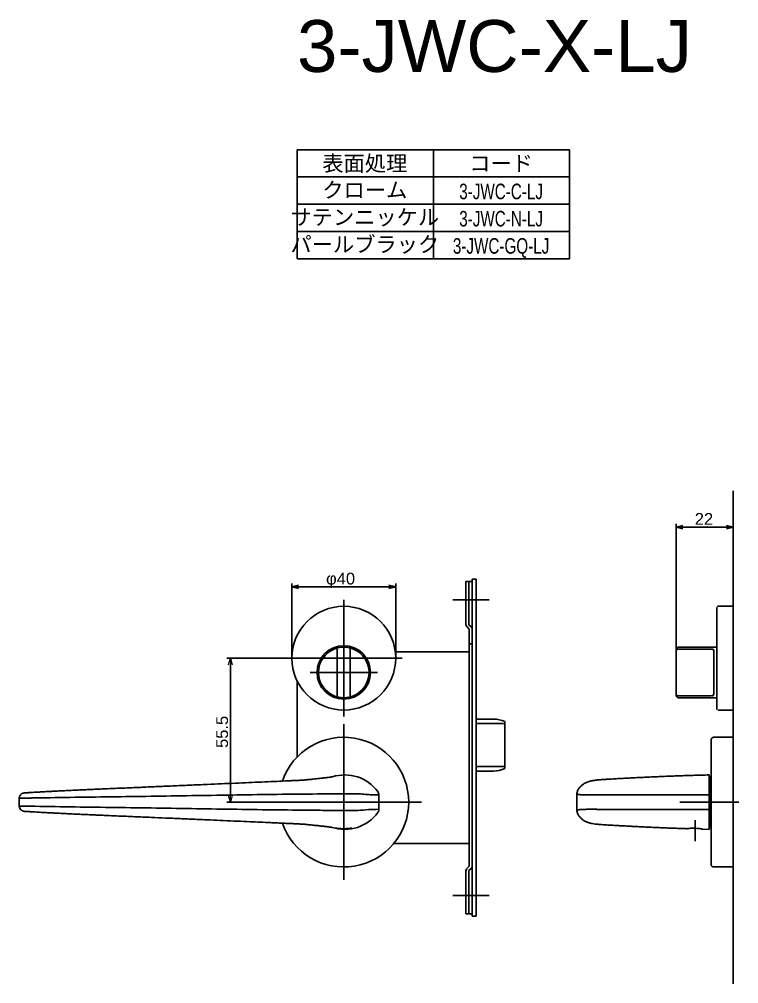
# Model space of a CAD drawing. Header units: millimetres. Extents: x 0 to 1313252738, y -131 to 560100888.
# Drawn here: x 1312631893.2 to 1312632170.3, y 560064987.7 to 560065359.5 of the extents above; entities that cross this region are included whole.
import ezdxf
from ezdxf.enums import TextEntityAlignment as Align

# ---------------------------------------------------------------- set-up
doc = ezdxf.new("R2010")
doc.units = ezdxf.units.MM
doc.linetypes.add('CENTER2', pattern=[28.575, 19.05, -3.175, 3.175, -3.175])
doc.layers.get('0').update_dxf_attribs({"lineweight": 0})
for name, color, linetype in [('01', 1, 'Continuous'), ('1CENTER', 7, 'CENTER2'), ('1DIM', 7, 'Continuous'), ('1TEXT', 7, 'Continuous')]:
    doc.layers.add(name, color=color, linetype=linetype)
doc.styles.get("Standard").update_dxf_attribs({"font": 'arial.ttf'})

msp = doc.modelspace()

# ---------------------------------------------------------------- linework, layer by layer
at = {"linetype": 'ByBlock'}
for p, q in [((1312631973.783, 560065110.573), (1312631974.479, 560065113.173)), ((1312631973.783, 560065110.573), (1312631974.479, 560065113.173)), ((1312631974.479, 560065113.173), (1312631975.176, 560065110.573)), ((1312631974.479, 560065113.173), (1312631974.479, 560065110.573)), ((1312631974.479, 560065113.173), (1312631975.176, 560065110.573)), ((1312631974.479, 560065113.173), (1312631974.479, 560065110.573)), ((1312631974.479, 560065057.673), (1312631973.783, 560065060.273)), ((1312631974.479, 560065057.673), (1312631973.783, 560065060.273)), ((1312631975.176, 560065060.273), (1312631974.479, 560065057.673)), ((1312631974.479, 560065057.673), (1312631974.479, 560065060.273)), ((1312631975.176, 560065060.273), (1312631974.479, 560065057.673)), ((1312631974.479, 560065057.673), (1312631974.479, 560065060.273))]:
    msp.add_line(p, q, dxfattribs=at)
at = {"layer": '01'}
for p, q in [((1312632168.173, 560065177.673), (1312632168.173, 560064987.673)), ((1312632146.173, 560065117.673), (1312632146.173, 560065164.973)), ((1312632146.173, 560065116.294), (1312632146.173, 560065164.973)), ((1312632165.573, 560065163.673), (1312632148.773, 560065163.673)), ((1312632165.573, 560065163.673), (1312632148.773, 560065163.673)), ((1312632168.173, 560065133.173), (1312632168.173, 560065164.973)), ((1312632168.173, 560065133.173), (1312632168.173, 560065164.973)), ((1312631998.173, 560065113.173), (1312631998.173, 560065141.973)), ((1312631998.173, 560065113.173), (1312631998.173, 560065141.973)), ((1312632038.173, 560065113.173), (1312632038.173, 560065141.973)), ((1312632038.173, 560065113.173), (1312632038.173, 560065141.973)), ((1312632000.773, 560065140.673), (1312632035.573, 560065140.673)), ((1312632000.773, 560065140.673), (1312632035.573, 560065140.673)), ((1312632018.173, 560065135.673), (1312632018.173, 560065090.673)), ((1312632018.173, 560065135.673), (1312632018.173, 560065090.673)), ((1312632074.173, 560065135.673), (1312632060.173, 560065135.673)), ((1312632161.873, 560065093.673), (1312632161.873, 560065132.673)), ((1312632168.173, 560065133.173), (1312632162.373, 560065133.173)), ((1312632168.173, 560065133.173), (1312632168.173, 560065093.173)), ((1312632015.673, 560065098.642), (1312632015.673, 560065116.705)), ((1312632020.673, 560065116.705), (1312632020.673, 560065098.642)), ((1312632146.173, 560065116.294), (1312632146.173, 560065099.053)), ((1312632147.173, 560065116.705), (1312632159.673, 560065116.705)), ((1312632160.673, 560065116.236), (1312632160.673, 560065099.111)), ((1312632040.673, 560065113.173), (1312631995.673, 560065113.173)), ((1312632040.673, 560065113.173), (1312631995.673, 560065113.173)), ((1312632005.173, 560065107.673), (1312632031.173, 560065107.673)), ((1312632005.173, 560065107.673), (1312632031.173, 560065107.673)), ((1312632146.173, 560065099.053), (1312632146.173, 560065098.923)), ((1312632159.673, 560065098.642), (1312632147.173, 560065098.642)), ((1312632168.173, 560065093.173), (1312632162.373, 560065093.173)), ((1312632166.673, 560065093.173), (1312632168.173, 560065093.173)), ((1312632018.173, 560065087.673), (1312632018.173, 560065027.673)), ((1312632159.673, 560065033.673), (1312632159.673, 560065081.673)), ((1312632168.173, 560065082.673), (1312632160.673, 560065082.673)), ((1312632168.173, 560065082.673), (1312632168.173, 560065032.673)), ((1312632048.173, 560065057.673), (1312631988.173, 560065057.673)), ((1312632170.302, 560065057.673), (1312632147.673, 560065057.673)), ((1312632168.173, 560065032.673), (1312632160.673, 560065032.673)), ((1312632074.173, 560065021.673), (1312632060.173, 560065021.673))]:
    msp.add_line(p, q, dxfattribs=at)
at = {"layer": '01', "linetype": 'ByBlock'}
for p, q in [((1312632146.173, 560065163.673), (1312632148.773, 560065164.37)), ((1312632146.173, 560065163.673), (1312632148.773, 560065164.37)), ((1312632148.773, 560065162.977), (1312632146.173, 560065163.673)), ((1312632146.173, 560065163.673), (1312632148.773, 560065163.673)), ((1312632148.773, 560065162.977), (1312632146.173, 560065163.673)), ((1312632146.173, 560065163.673), (1312632148.773, 560065163.673)), ((1312632165.573, 560065164.37), (1312632168.173, 560065163.673)), ((1312632165.573, 560065164.37), (1312632168.173, 560065163.673)), ((1312632168.173, 560065163.673), (1312632165.573, 560065162.977)), ((1312632168.173, 560065163.673), (1312632165.573, 560065163.673)), ((1312632168.173, 560065163.673), (1312632165.573, 560065162.977)), ((1312632168.173, 560065163.673), (1312632165.573, 560065163.673)), ((1312631998.173, 560065140.673), (1312632000.773, 560065141.37)), ((1312631998.173, 560065140.673), (1312632000.773, 560065141.37)), ((1312632035.573, 560065141.37), (1312632038.173, 560065140.673)), ((1312632035.573, 560065141.37), (1312632038.173, 560065140.673)), ((1312632067.673, 560065142.673), (1312632065.173, 560065142.673)), ((1312632065.173, 560065142.673), (1312632065.173, 560065126.17)), ((1312632066.373, 560065142.673), (1312632066.373, 560065126.073)), ((1312632067.673, 560065143.573), (1312632067.673, 560065013.773)), ((1312632069.173, 560065143.573), (1312632067.673, 560065143.573)), ((1312632069.173, 560065143.573), (1312632069.173, 560065013.773)), ((1312632000.773, 560065139.977), (1312631998.173, 560065140.673)), ((1312631998.173, 560065140.673), (1312632000.773, 560065140.673)), ((1312632000.773, 560065139.977), (1312631998.173, 560065140.673)), ((1312631998.173, 560065140.673), (1312632000.773, 560065140.673)), ((1312632038.173, 560065140.673), (1312632035.573, 560065139.977)), ((1312632038.173, 560065140.673), (1312632035.573, 560065140.673)), ((1312632038.173, 560065140.673), (1312632035.573, 560065139.977)), ((1312632038.173, 560065140.673), (1312632035.573, 560065140.673)), ((1312632065.525, 560065125.322), (1312632066.473, 560065124.373)), ((1312632066.373, 560065126.073), (1312632067.322, 560065125.125)), ((1312632066.473, 560065124.373), (1312632066.473, 560065032.973)), ((1312632066.473, 560065115.673), (1312632038.016, 560065115.673)), ((1312632067.673, 560065118.673), (1312632066.473, 560065118.673)), ((1312632000.173, 560065104.456), (1312632000.173, 560065075.023)), ((1312632075.88, 560065089.673), (1312632069.173, 560065089.673)), ((1312632075.88, 560065089.673), (1312632069.173, 560065089.673)), ((1312632080.173, 560065088.705), (1312632080.173, 560065070.642)), ((1312632075.88, 560065069.673), (1312632069.173, 560065069.673)), ((1312632075.88, 560065069.673), (1312632069.173, 560065069.673)), ((1312632066.473, 560065041.673), (1312632037.383, 560065041.673)), ((1312632065.173, 560065014.673), (1312632065.173, 560065031.176)), ((1312632065.525, 560065032.025), (1312632066.473, 560065032.973)), ((1312632066.373, 560065031.273), (1312632067.322, 560065032.222)), ((1312632066.373, 560065014.673), (1312632066.373, 560065031.273)), ((1312632067.673, 560065014.673), (1312632065.173, 560065014.673)), ((1312632069.173, 560065013.773), (1312632067.673, 560065013.773))]:
    msp.add_line(p, q, dxfattribs=at)
at = {"layer": '01', "linetype": 'Continuous'}
for p, q in [((1312632069.173, 560065087.988), (1312632079.673, 560065087.988)), ((1312632080.173, 560065087.157), (1312632080.173, 560065072.19)), ((1312632079.673, 560065071.359), (1312632069.173, 560065071.359)), ((1312632158.973, 560065068.175), (1312632158.973, 560065061.727)), ((1312632158.973, 560065067.675), (1312632159.173, 560065067.675)), ((1312632159.173, 560065057.675), (1312632159.173, 560065067.675)), ((1312632031.673, 560065060.417), (1312632031.673, 560065054.867)), ((1312632107.973, 560065054.481), (1312632107.973, 560065060.931)), ((1312632107.973, 560065060.931), (1312632107.973, 560065060.921)), ((1312632158.973, 560065060.544), (1312632158.973, 560065054.806)), ((1312631893.173, 560065059.219), (1312631893.173, 560065056.131)), ((1312632159.173, 560065047.675), (1312632159.173, 560065057.675)), ((1312632108.05, 560065053.87), (1312632108.046, 560065053.878)), ((1312632108.046, 560065053.878), (1312632108.046, 560065053.878)), ((1312632108.046, 560065053.878), (1312632108.046, 560065053.878)), ((1312632158.973, 560065053.622), (1312632158.973, 560065047.175)), ((1312632158.973, 560065047.175), (1312632156.519, 560065047.244)), ((1312632159.173, 560065047.675), (1312632158.973, 560065047.675))]:
    msp.add_line(p, q, dxfattribs=at)
at = {"layer": '01'}
for centre, radius in [((1312632018.173, 560065113.173), 20), ((1312632018.173, 560065107.673), 10.3)]:
    msp.add_circle(centre, radius, dxfattribs=at)
for centre, radius, start, end in [((1312632162.373, 560065132.673), 0.5, 90, 180), ((1312632018.173, 560065107.673), 9.75, 112.23327, 247.76673), ((1312632016.173, 560065116.705), 0.5, 102.4869, 180), ((1312632018.173, 560065107.673), 9.75, 77.5131, 102.4869), ((1312632020.173, 560065116.705), 0.5, 0, 77.5131), ((1312632018.173, 560065107.673), 9.75, 292.23327, 67.76673), ((1312632147.173, 560065116.423), 1, 90, 180), ((1312632016.173, 560065098.642), 0.5, 180, 257.5131), ((1312632018.173, 560065107.673), 9.75, 257.5131, 282.4869), ((1312632020.173, 560065098.642), 0.5, 282.4869, 0), ((1312632147.173, 560065098.923), 1, 180, 270), ((1312632162.373, 560065093.673), 0.5, 180, 270), ((1312632018.173, 560065057.675), 25, 198.93634, 161.0637), ((1312632160.673, 560065081.673), 1, 90, 180), ((1312632031.663, 560064986.793), 68.106, 89.98954, 96.73694), ((1312632160.673, 560065033.673), 1, 180, 270)]:
    msp.add_arc(centre, radius, start, end, dxfattribs=at)
at = {"layer": '01', "linetype": 'ByBlock'}
for centre, radius, start, end in [((1312632066.373, 560065126.17), 1.2, 180, 225), ((1312632066.473, 560065124.276), 1.2, 0, 45), ((1312632075.88, 560065079.673), 10, 64.57753, 90), ((1312632075.88, 560065079.673), 10, 270, 295.42247), ((1312632066.373, 560065031.176), 1.2, 135, 180), ((1312632066.473, 560065033.07), 1.2, 315, 0)]:
    msp.add_arc(centre, radius, start, end, dxfattribs=at)
at = {"layer": '01', "linetype": 'Continuous'}
for centre, radius, start, end in [((1312632079.712, 560065087.526), 0.464, 5.74225, 94.7721), ((1312632079.712, 560065071.821), 0.464, 265.2279, 354.25775), ((1312632018.556, 560065052.385), 15.79, 36.27662, 107.85098), ((1312631895.173, 560065059.219), 2, 138.77501, 179.99998), ((1312631895.173, 560065056.131), 2, 180.00003, 224.93457), ((1312632018.556, 560065062.965), 15.79, 252.1201, 323.72338)]:
    msp.add_arc(centre, radius, start, end, dxfattribs=at)
at = {"layer": '01'}
for points, knots in [([(1312632014.484, 560065116.699), (1312632014.677, 560065116.778), (1312632014.87, 560065116.849), (1312632015.149, 560065116.943), (1312632015.238, 560065116.972), (1312632015.41, 560065117.024), (1312632015.492, 560065117.048), (1312632015.644, 560065117.09), (1312632015.713, 560065117.108), (1312632015.835, 560065117.139), (1312632015.889, 560065117.152), (1312632016.018, 560065117.183), (1312632016.065, 560065117.193), (1312632016.065, 560065117.193)], [0, 0, 0, 0, 0.25, 0.25, 0.375, 0.375, 0.5, 0.5, 0.625, 0.625, 0.75, 0.75, 1, 1, 1, 1]), ([(1312632020.281, 560065117.193), (1312632020.281, 560065117.193), (1312632020.293, 560065117.19), (1312632020.337, 560065117.18), (1312632020.371, 560065117.173), (1312632020.5, 560065117.142), (1312632020.627, 560065117.111), (1312632020.928, 560065117.028), (1312632021.104, 560065116.974), (1312632021.474, 560065116.85), (1312632021.669, 560065116.777), (1312632021.862, 560065116.699)], [0, 0, 0, 0, 0.125, 0.125, 0.25, 0.25, 0.5, 0.5, 0.75, 0.75, 1, 1, 1, 1]), ([(1312632147.173, 560065116.705), (1312632147.036, 560065116.705), (1312632146.901, 560065116.693), (1312632146.654, 560065116.65), (1312632146.543, 560065116.619), (1312632146.361, 560065116.542), (1312632146.292, 560065116.498), (1312632146.197, 560065116.4), (1312632146.173, 560065116.347), (1312632146.173, 560065116.294)], [0, 0, 0, 0, 0.25, 0.25, 0.5, 0.5, 0.75, 0.75, 1, 1, 1, 1]), ([(1312632159.673, 560065116.705), (1312632159.813, 560065116.705), (1312632159.952, 560065116.695), (1312632160.202, 560065116.656), (1312632160.314, 560065116.626), (1312632160.495, 560065116.545), (1312632160.563, 560065116.495), (1312632160.652, 560065116.375), (1312632160.673, 560065116.309), (1312632160.673, 560065116.236)], [0, 0, 0, 0, 0.25, 0.25, 0.5, 0.5, 0.75, 0.75, 1, 1, 1, 1]), ([(1312632016.065, 560065098.154), (1312632016.065, 560065098.154), (1312632016.054, 560065098.157), (1312632016.009, 560065098.167), (1312632015.976, 560065098.174), (1312632015.846, 560065098.205), (1312632015.72, 560065098.236), (1312632015.419, 560065098.319), (1312632015.242, 560065098.372), (1312632014.872, 560065098.497), (1312632014.677, 560065098.569), (1312632014.484, 560065098.648)], [0, 0, 0, 0, 0.125, 0.125, 0.25, 0.25, 0.5, 0.5, 0.75, 0.75, 1, 1, 1, 1]), ([(1312632021.862, 560065098.648), (1312632021.669, 560065098.569), (1312632021.477, 560065098.498), (1312632021.198, 560065098.404), (1312632021.108, 560065098.375), (1312632020.937, 560065098.323), (1312632020.854, 560065098.299), (1312632020.703, 560065098.257), (1312632020.634, 560065098.239), (1312632020.512, 560065098.208), (1312632020.458, 560065098.195), (1312632020.328, 560065098.164), (1312632020.281, 560065098.154), (1312632020.281, 560065098.154)], [0, 0, 0, 0, 0.25, 0.25, 0.375, 0.375, 0.5, 0.5, 0.625, 0.625, 0.75, 0.75, 1, 1, 1, 1]), ([(1312632147.173, 560065098.642), (1312632147.036, 560065098.642), (1312632146.901, 560065098.654), (1312632146.654, 560065098.697), (1312632146.543, 560065098.728), (1312632146.361, 560065098.805), (1312632146.292, 560065098.849), (1312632146.197, 560065098.947), (1312632146.173, 560065099), (1312632146.173, 560065099.053)], [0, 0, 0, 0, 0.25, 0.25, 0.5, 0.5, 0.75, 0.75, 1, 1, 1, 1]), ([(1312632160.673, 560065099.111), (1312632160.673, 560065099.038), (1312632160.652, 560065098.97), (1312632160.563, 560065098.852), (1312632160.494, 560065098.801), (1312632160.314, 560065098.721), (1312632160.201, 560065098.691), (1312632159.95, 560065098.652), (1312632159.813, 560065098.642), (1312632159.673, 560065098.642)], [0, 0, 0, 0, 0.25, 0.25, 0.5, 0.5, 0.75, 0.75, 1, 1, 1, 1]), ([(1312631899.173, 560065059.281), (1312631904.361, 560065059.373), (1312631909.548, 560065059.451), (1312631919.923, 560065059.6), (1312631925.11, 560065059.671), (1312631935.485, 560065059.814), (1312631940.673, 560065059.887), (1312631951.048, 560065060.041), (1312631956.235, 560065060.122), (1312631971.797, 560065060.367), (1312631982.172, 560065060.534), (1312631997.734, 560065060.725), (1312632002.922, 560065060.779), (1312632010.704, 560065060.846), (1312632013.298, 560065060.867), (1312632017.188, 560065060.895), (1312632019.134, 560065060.909), (1312632021.404, 560065060.924), (1312632022.538, 560065060.931), (1312632023.106, 560065060.935), (1312632023.349, 560065060.936), (1312632023.511, 560065060.937), (1312632023.593, 560065060.932), (1312632023.673, 560065060.921)], [0, 0, 0, 0, 0.125, 0.125, 0.25, 0.25, 0.375, 0.375, 0.5, 0.5, 0.75, 0.75, 0.875, 0.875, 0.9375, 0.9375, 0.96875, 0.984375, 0.9921875, 0.9960938, 0.9980469, 0.9980469, 1, 1, 1, 1]), ([(1312632023.673, 560065060.921), (1312632023.673, 560065060.921), (1312632024.002, 560065060.887), (1312632024.77, 560065060.808), (1312632025.969, 560065060.698), (1312632027.213, 560065060.606), (1312632028.368, 560065060.537), (1312632029.385, 560065060.488), (1312632030.254, 560065060.454), (1312632030.936, 560065060.436), (1312632031.411, 560065060.431), (1312632031.652, 560065060.442), (1312632031.66, 560065060.448), (1312632031.663, 560065060.451)], [0, 0, 0, 0, 0.0000047, 0.0783897, 0.1829943, 0.2906405, 0.394735, 0.5017825, 0.606897, 0.7150448, 0.8204647, 0.9290179, 1, 1, 1, 1]), ([(1312632107.973, 560065060.921), (1312632107.973, 560065060.862), (1312632108.036, 560065060.802), (1312632108.282, 560065060.701), (1312632108.464, 560065060.658), (1312632108.828, 560065060.603), (1312632108.964, 560065060.587), (1312632109.26, 560065060.557), (1312632109.421, 560065060.544), (1312632109.768, 560065060.52), (1312632109.954, 560065060.509), (1312632110.351, 560065060.49), (1312632110.562, 560065060.481), (1312632111.22, 560065060.459), (1312632111.693, 560065060.449), (1312632112.457, 560065060.439), (1312632112.722, 560065060.436), (1312632113.258, 560065060.434), (1312632113.53, 560065060.433), (1312632114.082, 560065060.434), (1312632114.363, 560065060.436), (1312632114.932, 560065060.441), (1312632115.222, 560065060.444), (1312632115.657, 560065060.45), (1312632115.801, 560065060.453), (1312632116.091, 560065060.458), (1312632116.236, 560065060.458), (1312632116.671, 560065060.46), (1312632121.596, 560065060.479), (1312632126.522, 560065060.493), (1312632140.43, 560065060.527), (1312632149.701, 560065060.54), (1312632158.973, 560065060.544)], [0, 0, 0, 0, 0.03125, 0.03125, 0.0625, 0.0625, 0.078125, 0.078125, 0.09375, 0.09375, 0.109375, 0.109375, 0.125, 0.125, 0.15625, 0.15625, 0.171875, 0.171875, 0.1875, 0.1875, 0.203125, 0.203125, 0.21875, 0.21875, 0.2265625, 0.2265625, 0.234375, 0.234375, 0.25, 0.5, 0.5, 1, 1, 1, 1]), ([(1312631893.173, 560065059.219), (1312631893.173, 560065059.22), (1312631893.212, 560065059.222), (1312631893.367, 560065059.227), (1312631893.482, 560065059.23), (1312631893.707, 560065059.235), (1312631893.791, 560065059.236), (1312631893.976, 560065059.239), (1312631894.078, 560065059.241), (1312631894.407, 560065059.245), (1312631894.655, 560065059.248), (1312631895.209, 560065059.253), (1312631895.518, 560065059.255), (1312631896.17, 560065059.259), (1312631896.514, 560065059.261), (1312631897.059, 560065059.264), (1312631897.246, 560065059.265), (1312631897.623, 560065059.267), (1312631897.813, 560065059.268), (1312631898.388, 560065059.273), (1312631898.777, 560065059.276), (1312631899.173, 560065059.281)], [0, 0, 0, 0, 0.125, 0.125, 0.25, 0.25, 0.3125, 0.3125, 0.375, 0.375, 0.5, 0.5, 0.625, 0.625, 0.75, 0.75, 0.8125, 0.8125, 0.875, 0.875, 1, 1, 1, 1]), ([(1312631899.173, 560065056.069), (1312631898.777, 560065056.073), (1312631898.385, 560065056.077), (1312631897.61, 560065056.083), (1312631897.233, 560065056.085), (1312631896.692, 560065056.088), (1312631896.515, 560065056.089), (1312631896.169, 560065056.091), (1312631895.999, 560065056.092), (1312631895.507, 560065056.095), (1312631895.206, 560065056.097), (1312631894.653, 560065056.101), (1312631894.399, 560065056.104), (1312631893.965, 560065056.11), (1312631893.78, 560065056.113), (1312631893.555, 560065056.118), (1312631893.488, 560065056.12), (1312631893.374, 560065056.123), (1312631893.326, 560065056.124), (1312631893.212, 560065056.128), (1312631893.173, 560065056.13), (1312631893.173, 560065056.131)], [0, 0, 0, 0, 0.125, 0.125, 0.25, 0.25, 0.3125, 0.3125, 0.375, 0.375, 0.5, 0.5, 0.625, 0.625, 0.75, 0.75, 0.8125, 0.8125, 0.875, 0.875, 1, 1, 1, 1]), ([(1312632023.673, 560065054.428), (1312632023.593, 560065054.417), (1312632023.512, 560065054.412), (1312632023.35, 560065054.413), (1312632023.107, 560065054.415), (1312632022.539, 560065054.418), (1312632021.404, 560065054.426), (1312632019.135, 560065054.44), (1312632014.595, 560065054.472), (1312632010.704, 560065054.503), (1312632002.923, 560065054.571), (1312631997.735, 560065054.624), (1312631982.172, 560065054.815), (1312631971.797, 560065054.983), (1312631956.235, 560065055.227), (1312631951.048, 560065055.308), (1312631940.673, 560065055.463), (1312631935.486, 560065055.535), (1312631925.11, 560065055.679), (1312631919.923, 560065055.749), (1312631909.548, 560065055.899), (1312631904.361, 560065055.977), (1312631899.173, 560065056.069)], [0, 0, 0, 0, 0.0019531, 0.0019531, 0.0039062, 0.0078125, 0.015625, 0.03125, 0.0625, 0.125, 0.125, 0.25, 0.25, 0.5, 0.5, 0.625, 0.625, 0.75, 0.75, 0.875, 0.875, 1, 1, 1, 1]), ([(1312632158.973, 560065054.806), (1312632149.701, 560065054.81), (1312632140.43, 560065054.822), (1312632126.522, 560065054.856), (1312632121.886, 560065054.87), (1312632116.96, 560065054.888), (1312632116.671, 560065054.89), (1312632116.236, 560065054.891), (1312632116.091, 560065054.891), (1312632115.801, 560065054.897), (1312632115.657, 560065054.899), (1312632115.222, 560065054.906), (1312632114.932, 560065054.909), (1312632114.363, 560065054.914), (1312632114.082, 560065054.915), (1312632113.53, 560065054.916), (1312632113.258, 560065054.916), (1312632112.722, 560065054.913), (1312632112.457, 560065054.911), (1312632111.693, 560065054.901), (1312632111.22, 560065054.891), (1312632110.562, 560065054.868), (1312632110.351, 560065054.86), (1312632109.954, 560065054.841), (1312632109.768, 560065054.83), (1312632109.421, 560065054.806), (1312632109.26, 560065054.792), (1312632108.964, 560065054.763), (1312632108.828, 560065054.746), (1312632108.464, 560065054.691), (1312632108.282, 560065054.649), (1312632108.036, 560065054.547), (1312632107.973, 560065054.487), (1312632107.973, 560065054.428)], [0, 0, 0, 0, 0.5, 0.5, 0.75, 0.75, 0.765625, 0.765625, 0.7734375, 0.7734375, 0.78125, 0.78125, 0.796875, 0.796875, 0.8125, 0.8125, 0.828125, 0.828125, 0.84375, 0.84375, 0.875, 0.875, 0.890625, 0.890625, 0.90625, 0.90625, 0.921875, 0.921875, 0.9375, 0.9375, 0.96875, 0.96875, 1, 1, 1, 1])]:
    msp.add_open_spline(points, degree=3, knots=knots, dxfattribs=at)
for points in [[(1312632147.173, 560065117.423), (1312632161.873, 560065117.423)], [(1312632161.873, 560065097.923), (1312632147.173, 560065097.923)]]:
    msp.add_open_spline(points, degree=1, dxfattribs=at)
at = {"layer": '01', "linetype": 'Continuous'}
for points, knots in [([(1312631894.988, 560065061.211), (1312631895.311, 560065061.229), (1312631895.432, 560065061.235), (1312631895.521, 560065061.24), (1312631895.722, 560065061.251), (1312631895.934, 560065061.264), (1312631896.19, 560065061.28), (1312631896.534, 560065061.302), (1312631897.229, 560065061.348), (1312631898.014, 560065061.398), (1312631899.087, 560065061.466), (1312631900.502, 560065061.552), (1312631902.174, 560065061.649), (1312631903.87, 560065061.743), (1312631905.527, 560065061.831), (1312631907.146, 560065061.914), (1312631909.053, 560065062.01), (1312631911.244, 560065062.116), (1312631913.625, 560065062.228), (1312631915.769, 560065062.327), (1312631917.793, 560065062.419), (1312631919.928, 560065062.514), (1312631922.394, 560065062.624), (1312631925.511, 560065062.76), (1312631929.078, 560065062.915), (1312631932.881, 560065063.079), (1312631936.431, 560065063.232), (1312631940.729, 560065063.418), (1312631945.97, 560065063.645), (1312631952.318, 560065063.922), (1312631958.932, 560065064.211), (1312631965.2, 560065064.486), (1312631971.049, 560065064.743), (1312631976.343, 560065064.977), (1312631981.515, 560065065.207), (1312631986.47, 560065065.427), (1312631991.181, 560065065.638), (1312631994.713, 560065065.796), (1312631997.125, 560065065.904), (1312631998.512, 560065065.966), (1312631999.765, 560065066.024), (1312632000.833, 560065066.076), (1312632001.686, 560065066.121), (1312632002.308, 560065066.155), (1312632002.712, 560065066.18), (1312632002.955, 560065066.196), (1312632003.127, 560065066.209), (1312632003.351, 560065066.229), (1312632003.702, 560065066.271), (1312632004.343, 560065066.336), (1312632005.154, 560065066.419), (1312632006.015, 560065066.508), (1312632006.83, 560065066.594), (1312632007.778, 560065066.695), (1312632008.816, 560065066.808), (1312632009.922, 560065066.931), (1312632010.863, 560065067.039), (1312632011.83, 560065067.155), (1312632012.76, 560065067.274), (1312632013.354, 560065067.358), (1312632013.646, 560065067.403), (1312632013.716, 560065067.415)], [0, 0, 0, 0, 0.00147725, 0.00677059, 0.01202874, 0.01739788, 0.0227928, 0.02979439, 0.03580823, 0.04245819, 0.05015085, 0.06230158, 0.0753977, 0.08809733, 0.10033526, 0.11204966, 0.12349401, 0.1416507, 0.15903006, 0.1740836, 0.18706374, 0.20183965, 0.21914852, 0.23903337, 0.26743935, 0.29415506, 0.31903498, 0.34226972, 0.38489142, 0.42981648, 0.47672954, 0.52515594, 0.56279172, 0.6007812, 0.63731679, 0.67219859, 0.70542319, 0.73661447, 0.74652372, 0.75618328, 0.76574285, 0.77298087, 0.78004587, 0.78648821, 0.79126899, 0.79538882, 0.8010715, 0.80774481, 0.81624076, 0.82575396, 0.8354108, 0.845671, 0.85557832, 0.86509743, 0.88104643, 0.89581455, 0.91013652, 0.92415022, 0.94616918, 0.96951878, 0.97826926, 0.97826926, 0.97826926, 0.97826926]), ([(1312632108.059, 560065061.482), (1312632108.122, 560065061.677), (1312632108.264, 560065062.123), (1312632108.552, 560065062.651), (1312632108.879, 560065063.143), (1312632109.259, 560065063.598), (1312632109.667, 560065064.001), (1312632110.085, 560065064.347), (1312632110.546, 560065064.677), (1312632111.062, 560065064.991), (1312632111.673, 560065065.29), (1312632112.28, 560065065.531), (1312632112.951, 560065065.74), (1312632113.592, 560065065.89), (1312632114.106, 560065065.989), (1312632114.669, 560065066.077), (1312632115.261, 560065066.152), (1312632115.922, 560065066.221), (1312632116.655, 560065066.286), (1312632117.384, 560065066.341), (1312632118.125, 560065066.393), (1312632118.791, 560065066.436), (1312632119.505, 560065066.479), (1312632120.317, 560065066.527), (1312632121.365, 560065066.586), (1312632122.533, 560065066.651), (1312632123.884, 560065066.726), (1312632125.436, 560065066.811), (1312632127.252, 560065066.909), (1312632129.363, 560065067.021), (1312632131.477, 560065067.13), (1312632133.566, 560065067.235), (1312632135.597, 560065067.333), (1312632137.861, 560065067.437), (1312632140.401, 560065067.548), (1312632142.888, 560065067.649), (1312632145.288, 560065067.741), (1312632147.562, 560065067.823), (1312632150.05, 560065067.908), (1312632152.781, 560065067.996), (1312632155.781, 560065068.086), (1312632157.876, 560065068.144), (1312632158.973, 560065068.175)], [0, 0, 0, 0, 0.0120625, 0.0275794, 0.043745, 0.0599566, 0.0806002, 0.0989978, 0.1150826, 0.1392662, 0.1636318, 0.1876977, 0.2107307, 0.2224547, 0.2345253, 0.245487, 0.2555082, 0.2653306, 0.2782524, 0.2927555, 0.3062783, 0.3179499, 0.3276408, 0.3432997, 0.3602034, 0.3806317, 0.4031249, 0.4295786, 0.4608878, 0.4973393, 0.5393023, 0.5709588, 0.6058414, 0.6444693, 0.6875087, 0.7358016, 0.770763, 0.8087712, 0.8502233, 0.8955672, 0.945306, 1, 1, 1, 1]), ([(1312631893.671, 560065060.535), (1312631893.678, 560065060.544), (1312631893.748, 560065060.638), (1312631893.912, 560065060.777), (1312631894.146, 560065060.943), (1312631894.378, 560065061.059), (1312631894.587, 560065061.135), (1312631894.76, 560065061.178), (1312631894.885, 560065061.199), (1312631894.956, 560065061.207), (1312631894.979, 560065061.21), (1312631894.988, 560065061.211)], [0, 0, 0, 0, 0.0227769, 0.2219127, 0.4042537, 0.5682306, 0.7110893, 0.8274249, 0.9090579, 0.9633392, 1, 1, 1, 1]), ([(1312632031.286, 560065061.727), (1312632031.412, 560065061.49), (1312632031.508, 560065061.303), (1312632031.64, 560065060.898), (1312632031.673, 560065060.691), (1312632031.673, 560065060.478)], [0, 0, 0, 0, 0.5, 0.5, 1, 1, 1, 1]), ([(1312632031.663, 560065060.451), (1312632031.681, 560065060.454), (1312632031.729, 560065060.464), (1312632031.634, 560065060.471), (1312632031.686, 560065060.483), (1312632031.658, 560065060.505), (1312632031.679, 560065060.532), (1312632031.675, 560065060.54), (1312632031.673, 560065060.544)], [0, 0, 0, 0, 0.0262082, 0.0734146, 0.1677959, 0.2592945, 0.6252893, 1, 1, 1, 1]), ([(1312632107.973, 560065060.942), (1312632107.978, 560065061.074), (1312632107.986, 560065061.252), (1312632108.039, 560065061.432), (1312632108.053, 560065061.478)], [0, 0, 0, 0, 0.7418263, 1, 1, 1, 1]), ([(1312632108.046, 560065061.471), (1312632108.046, 560065061.471), (1312632108.047, 560065061.474), (1312632108.05, 560065061.478), (1312632108.052, 560065061.483), (1312632108.053, 560065061.484)], [0, 0, 0, 0, 0.0000377, 0.6082262, 1, 1, 1, 1]), ([(1312632158.973, 560065060.544), (1312632158.973, 560065060.757), (1312632158.973, 560065060.964), (1312632158.973, 560065061.369), (1312632158.973, 560065061.556), (1312632158.973, 560065061.727)], [0, 0, 0, 0, 0.5, 0.5, 1, 1, 1, 1]), ([(1312631894.981, 560065054.14), (1312631894.975, 560065054.14), (1312631894.954, 560065054.142), (1312631894.87, 560065054.152), (1312631894.698, 560065054.184), (1312631894.448, 560065054.258), (1312631894.128, 560065054.414), (1312631893.885, 560065054.576), (1312631893.773, 560065054.706), (1312631893.761, 560065054.721)], [0, 0, 0, 0, 0.0285202, 0.0963409, 0.2166405, 0.4008652, 0.6410258, 0.9603021, 1, 1, 1, 1]), ([(1312632013.708, 560065047.937), (1312632013.648, 560065047.947), (1312632013.454, 560065047.976), (1312632013.023, 560065048.039), (1312632012.368, 560065048.127), (1312632011.595, 560065048.223), (1312632010.783, 560065048.32), (1312632009.947, 560065048.416), (1312632009.069, 560065048.514), (1312632008.113, 560065048.618), (1312632007.139, 560065048.723), (1312632006.125, 560065048.83), (1312632005.108, 560065048.935), (1312632004.19, 560065049.028), (1312632003.56, 560065049.095), (1312632003.227, 560065049.134), (1312632003.04, 560065049.147), (1312632002.776, 560065049.165), (1312632002.389, 560065049.189), (1312632001.798, 560065049.223), (1312632000.963, 560065049.267), (1312631999.999, 560065049.314), (1312631998.757, 560065049.372), (1312631997.252, 560065049.439), (1312631995.502, 560065049.518), (1312631993.697, 560065049.599), (1312631991.84, 560065049.682), (1312631989.293, 560065049.796), (1312631986.025, 560065049.942), (1312631981.733, 560065050.133), (1312631977.006, 560065050.343), (1312631971.9, 560065050.568), (1312631966.479, 560065050.807), (1312631960.862, 560065051.054), (1312631955.099, 560065051.306), (1312631949.519, 560065051.55), (1312631944.775, 560065051.756), (1312631940.839, 560065051.926), (1312631937.582, 560065052.067), (1312631934.205, 560065052.213), (1312631930.584, 560065052.369), (1312631927.46, 560065052.505), (1312631924.954, 560065052.614), (1312631923.215, 560065052.69), (1312631921.625, 560065052.76), (1312631920.22, 560065052.822), (1312631918.997, 560065052.877), (1312631917.927, 560065052.925), (1312631916.955, 560065052.969), (1312631915.955, 560065053.014), (1312631914.834, 560065053.066), (1312631913.587, 560065053.123), (1312631912.343, 560065053.182), (1312631911.226, 560065053.235), (1312631910.245, 560065053.282), (1312631909.209, 560065053.332), (1312631907.973, 560065053.394), (1312631906.462, 560065053.47), (1312631904.823, 560065053.555), (1312631903.202, 560065053.643), (1312631901.716, 560065053.727), (1312631900.382, 560065053.804), (1312631898.914, 560065053.893), (1312631897.804, 560065053.964), (1312631896.937, 560065054.021), (1312631896.578, 560065054.045), (1312631896.313, 560065054.062), (1312631896.063, 560065054.077), (1312631895.885, 560065054.088), (1312631895.632, 560065054.103), (1312631895.489, 560065054.112), (1312631895.331, 560065054.119), (1312631894.981, 560065054.14)], [0.02824065, 0.02824065, 0.02824065, 0.02824065, 0.03724513, 0.05430639, 0.07095944, 0.08614061, 0.10010446, 0.1128626, 0.12460923, 0.13647402, 0.1497748, 0.16116067, 0.17328101, 0.18457222, 0.19435617, 0.20313529, 0.21090205, 0.21568858, 0.2201554, 0.22642044, 0.23341326, 0.24068624, 0.24788619, 0.25967113, 0.27181768, 0.2843347, 0.29722163, 0.31047721, 0.33739175, 0.36537431, 0.40008948, 0.43625903, 0.47233314, 0.51376236, 0.5541075, 0.59321958, 0.63070331, 0.65340022, 0.67547844, 0.69870731, 0.7238718, 0.75085029, 0.76367042, 0.77599574, 0.7870298, 0.79678796, 0.80528728, 0.81254481, 0.81912902, 0.82561497, 0.8334504, 0.84258935, 0.85175831, 0.85958047, 0.86609395, 0.87246014, 0.88149668, 0.89235675, 0.90476906, 0.91675558, 0.92773934, 0.93782131, 0.94709707, 0.96173833, 0.96514176, 0.96852184, 0.9721319, 0.97612728, 0.98323672, 0.99003885, 0.99639205, 1, 1, 1, 1]), ([(1312632031.286, 560065053.622), (1312632031.412, 560065053.794), (1312632031.508, 560065053.981), (1312632031.64, 560065054.385), (1312632031.673, 560065054.593), (1312632031.673, 560065054.867)], [0, 0, 0, 0, 0.5, 0.5, 1, 1, 1, 1]), ([(1312632108.053, 560065053.871), (1312632108.038, 560065053.926), (1312632107.992, 560065054.095), (1312632107.962, 560065054.274), (1312632107.973, 560065054.402), (1312632107.974, 560065054.416)], [0, 0, 0, 0, 0.3057219, 0.9237092, 1, 1, 1, 1]), ([(1312632107.973, 560065054.428), (1312632107.973, 560065054.428), (1312632107.973, 560065054.418), (1312632107.973, 560065054.417), (1312632107.973, 560065054.417)], [0, 0, 0, 0, 0.0002527, 1, 1, 1, 1]), ([(1312632150.415, 560065047.431), (1312632150.228, 560065047.437), (1312632149.204, 560065047.47), (1312632147.419, 560065047.532), (1312632145.125, 560065047.615), (1312632143.026, 560065047.696), (1312632141.099, 560065047.774), (1312632139.013, 560065047.863), (1312632136.809, 560065047.962), (1312632134.519, 560065048.07), (1312632132.467, 560065048.171), (1312632130.618, 560065048.265), (1312632128.827, 560065048.358), (1312632127.109, 560065048.449), (1312632125.48, 560065048.536), (1312632124.075, 560065048.613), (1312632122.887, 560065048.679), (1312632121.906, 560065048.734), (1312632121.127, 560065048.777), (1312632120.47, 560065048.814), (1312632119.7, 560065048.859), (1312632118.667, 560065048.921), (1312632117.446, 560065049.002), (1312632116.144, 560065049.105), (1312632114.992, 560065049.228), (1312632114.186, 560065049.345), (1312632113.655, 560065049.447), (1312632113.218, 560065049.544), (1312632112.854, 560065049.642), (1312632112.475, 560065049.759), (1312632112.085, 560065049.896), (1312632111.683, 560065050.06), (1312632111.244, 560065050.267), (1312632110.707, 560065050.564), (1312632110.052, 560065051.007), (1312632109.429, 560065051.557), (1312632108.926, 560065052.14), (1312632108.574, 560065052.657), (1312632108.272, 560065053.206), (1312632108.124, 560065053.667), (1312632108.06, 560065053.867)], [0, 0, 0, 0, 0.0109266, 0.0597548, 0.1044683, 0.1455576, 0.1834508, 0.2185191, 0.2695328, 0.3151928, 0.3563247, 0.3935527, 0.4273235, 0.4650107, 0.4979176, 0.5262655, 0.5502332, 0.5699637, 0.5855686, 0.5971554, 0.609244, 0.6312183, 0.6587471, 0.6866173, 0.7074202, 0.7261045, 0.7338836, 0.7413494, 0.7576094, 0.7728452, 0.7896781, 0.8079392, 0.8274529, 0.8509055, 0.8869394, 0.9273195, 0.9477555, 0.9674889, 0.985918, 1, 1, 1, 1]), ([(1312632158.973, 560065053.622), (1312632158.973, 560065053.794), (1312632158.973, 560065053.981), (1312632158.973, 560065054.385), (1312632158.973, 560065054.593), (1312632158.973, 560065054.806)], [0, 0, 0, 0, 0.5, 0.5, 1, 1, 1, 1]), ([(1312632018.173, 560065047.244), (1312632018.516, 560065047.246), (1312632019.202, 560065047.248), (1312632020.118, 560065047.34), (1312632020.827, 560065047.459), (1312632021.245, 560065047.567), (1312632021.316, 560065047.622), (1312632021.035, 560065047.613), (1312632020.439, 560065047.556), (1312632019.589, 560065047.484), (1312632018.575, 560065047.432), (1312632017.517, 560065047.427), (1312632016.54, 560065047.473), (1312632015.734, 560065047.554), (1312632015.235, 560065047.624), (1312632015.022, 560065047.658), (1312632015.079, 560065047.643), (1312632015.081, 560065047.642)], [0, 0, 0, 0, 0.0702631, 0.1404952, 0.211609, 0.2838623, 0.3556956, 0.4264063, 0.4969601, 0.568276, 0.6400187, 0.7113126, 0.7820869, 0.8531322, 0.9248687, 0.9964523, 1, 1, 1, 1]), ([(1312632015.183, 560065047.614), (1312632015.194, 560065047.61), (1312632015.246, 560065047.595), (1312632015.672, 560065047.503), (1312632016.415, 560065047.376), (1312632017.306, 560065047.274), (1312632017.916, 560065047.253), (1312632018.173, 560065047.244)], [0, 0, 0, 0, 0.0699763, 0.3145241, 0.5634253, 0.8155911, 1, 1, 1, 1]), ([(1312632156.519, 560065047.25), (1312632156.493, 560065047.252), (1312632156.431, 560065047.255), (1312632155.952, 560065047.341), (1312632155.189, 560065047.459), (1312632154.213, 560065047.567), (1312632153.153, 560065047.622), (1312632152.138, 560065047.613), (1312632151.269, 560065047.556), (1312632150.663, 560065047.486), (1312632150.364, 560065047.437), (1312632150.404, 560065047.438), (1312632150.415, 560065047.438)], [0, 0, 0, 0, 0.0737026, 0.1825053, 0.2926738, 0.4046078, 0.515891, 0.6254351, 0.7347361, 0.8452177, 0.9563606, 1, 1, 1, 1])]:
    msp.add_open_spline(points, degree=3, knots=knots, dxfattribs=at)
at = {"layer": '1CENTER'}
msp.add_line((1312632153.473, 560065042.675), (1312632153.473, 560065050.675), dxfattribs=at)
at = {"layer": '1DIM'}
for p, q in [((1312632000.173, 560065309.173), (1312632105.173, 560065309.173)), ((1312632000.173, 560065288.173), (1312632000.173, 560065309.173)), ((1312632052.673, 560065309.173), (1312632052.673, 560065288.173)), ((1312632105.173, 560065288.173), (1312632105.173, 560065309.173)), ((1312632000.173, 560065298.673), (1312632105.173, 560065298.673)), ((1312632000.173, 560065288.173), (1312632105.173, 560065288.173)), ((1312632000.173, 560065288.173), (1312632105.173, 560065288.173)), ((1312632000.173, 560065288.173), (1312632105.173, 560065288.173)), ((1312632000.173, 560065277.673), (1312632000.173, 560065288.173)), ((1312632052.673, 560065288.173), (1312632052.673, 560065277.673)), ((1312632105.173, 560065277.673), (1312632105.173, 560065288.173)), ((1312632000.173, 560065277.673), (1312632105.173, 560065277.673)), ((1312632000.173, 560065267.173), (1312632000.173, 560065277.673)), ((1312632052.673, 560065277.673), (1312632052.673, 560065267.173)), ((1312632105.173, 560065267.173), (1312632105.173, 560065277.673)), ((1312632000.173, 560065267.173), (1312632105.173, 560065267.173)), ((1312631995.673, 560065113.173), (1312631973.179, 560065113.173)), ((1312631995.673, 560065113.173), (1312631973.179, 560065113.173)), ((1312631974.479, 560065060.273), (1312631974.479, 560065110.573)), ((1312631974.479, 560065060.273), (1312631974.479, 560065110.573)), ((1312631988.173, 560065057.673), (1312631973.179, 560065057.673)), ((1312631988.173, 560065057.673), (1312631973.179, 560065057.673))]:
    msp.add_line(p, q, dxfattribs=at)

# ---------------------------------------------------------------- texts
at = {"layer": '01', "linetype": 'Continuous'}
for s, p in [('22', (1312632153.381, 560065164.583)), ('22', (1312632153.382, 560065164.583)), ('φ40', (1312632011.329, 560065141.583)), ('φ40', (1312632011.329, 560065141.583))]:
    msp.add_text(s, height=4.55, dxfattribs=at).set_placement(p)
at = {"layer": '1DIM', "linetype": 'Continuous'}
msp.add_text('55.5', height=4.55, rotation=90, dxfattribs=at).set_placement((1312631973.569, 560065078.567))
msp.add_text('55.5', height=4.55, rotation=90, dxfattribs=at).set_placement((1312631973.569, 560065078.567))
at = {"layer": '1TEXT'}
msp.add_text('3-JWC-X-LJ', height=20, dxfattribs=at).set_placement((1312632000.173, 560065339.173))
for s, p in [('表面処理', (1312632026.273, 560065300.923)), ('コード', (1312632078.773, 560065300.923)), ('クローム', (1312632026.273, 560065290.67)), ('サテンニッケル', (1312632026.273, 560065280.207)), ('パールブラック', (1312632026.273, 560065269.707))]:
    msp.add_text(s, height=6, dxfattribs=at).set_placement(p, align=Align.CENTER)
at = {"layer": '1TEXT', "width": 0.7}
for s, p in [('3-JWC-C-LJ', (1312632078.773, 560065290.102)), ('3-JWC-N-LJ', (1312632078.773, 560065279.602)), ('3-JWC-GQ-LJ', (1312632078.773, 560065269.102))]:
    msp.add_text(s, height=6, dxfattribs=at).set_placement(p, align=Align.CENTER)

doc.saveas('drawing.dxf')
